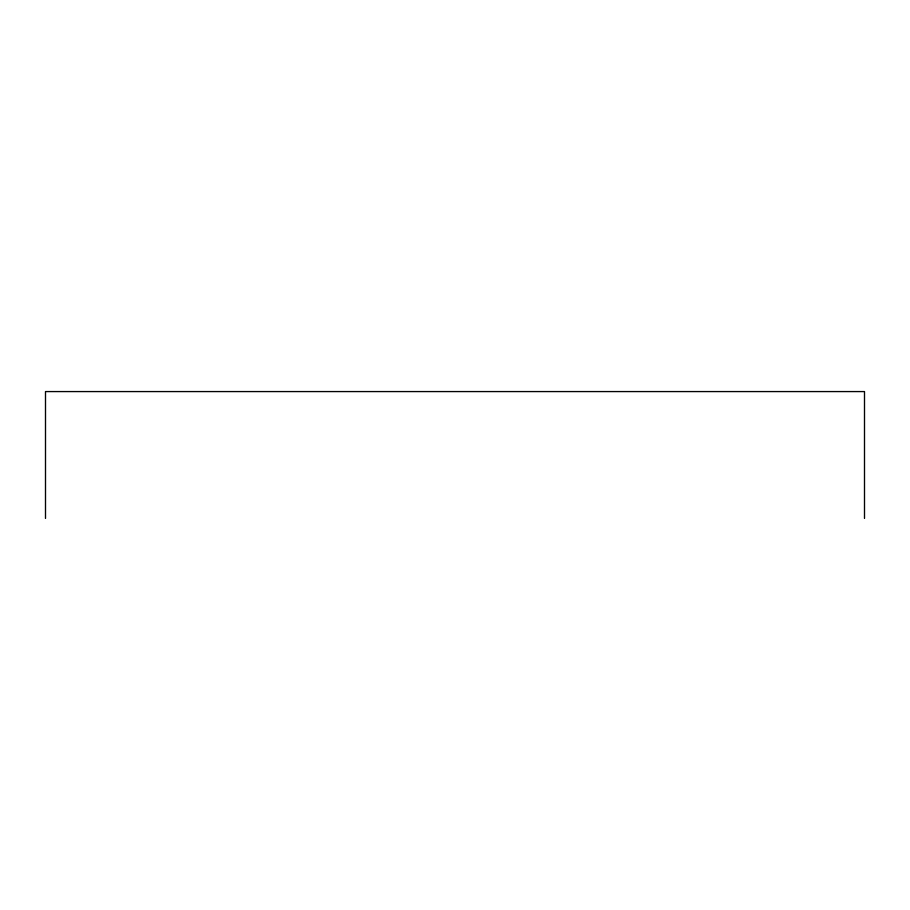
<?xml version="1.0" encoding="UTF-8"?>
<svg xmlns="http://www.w3.org/2000/svg" width="910" height="910" viewBox="0 0 910 910"><rect width="100%" height="100%" fill="white"/><g stroke="black" fill="none" stroke-linecap="round" stroke-linejoin="round"><path stroke-width="1.36" d="M864.5 518.427L864.5 391.573L45.5 391.573L45.5 518.427"/></g></svg>
